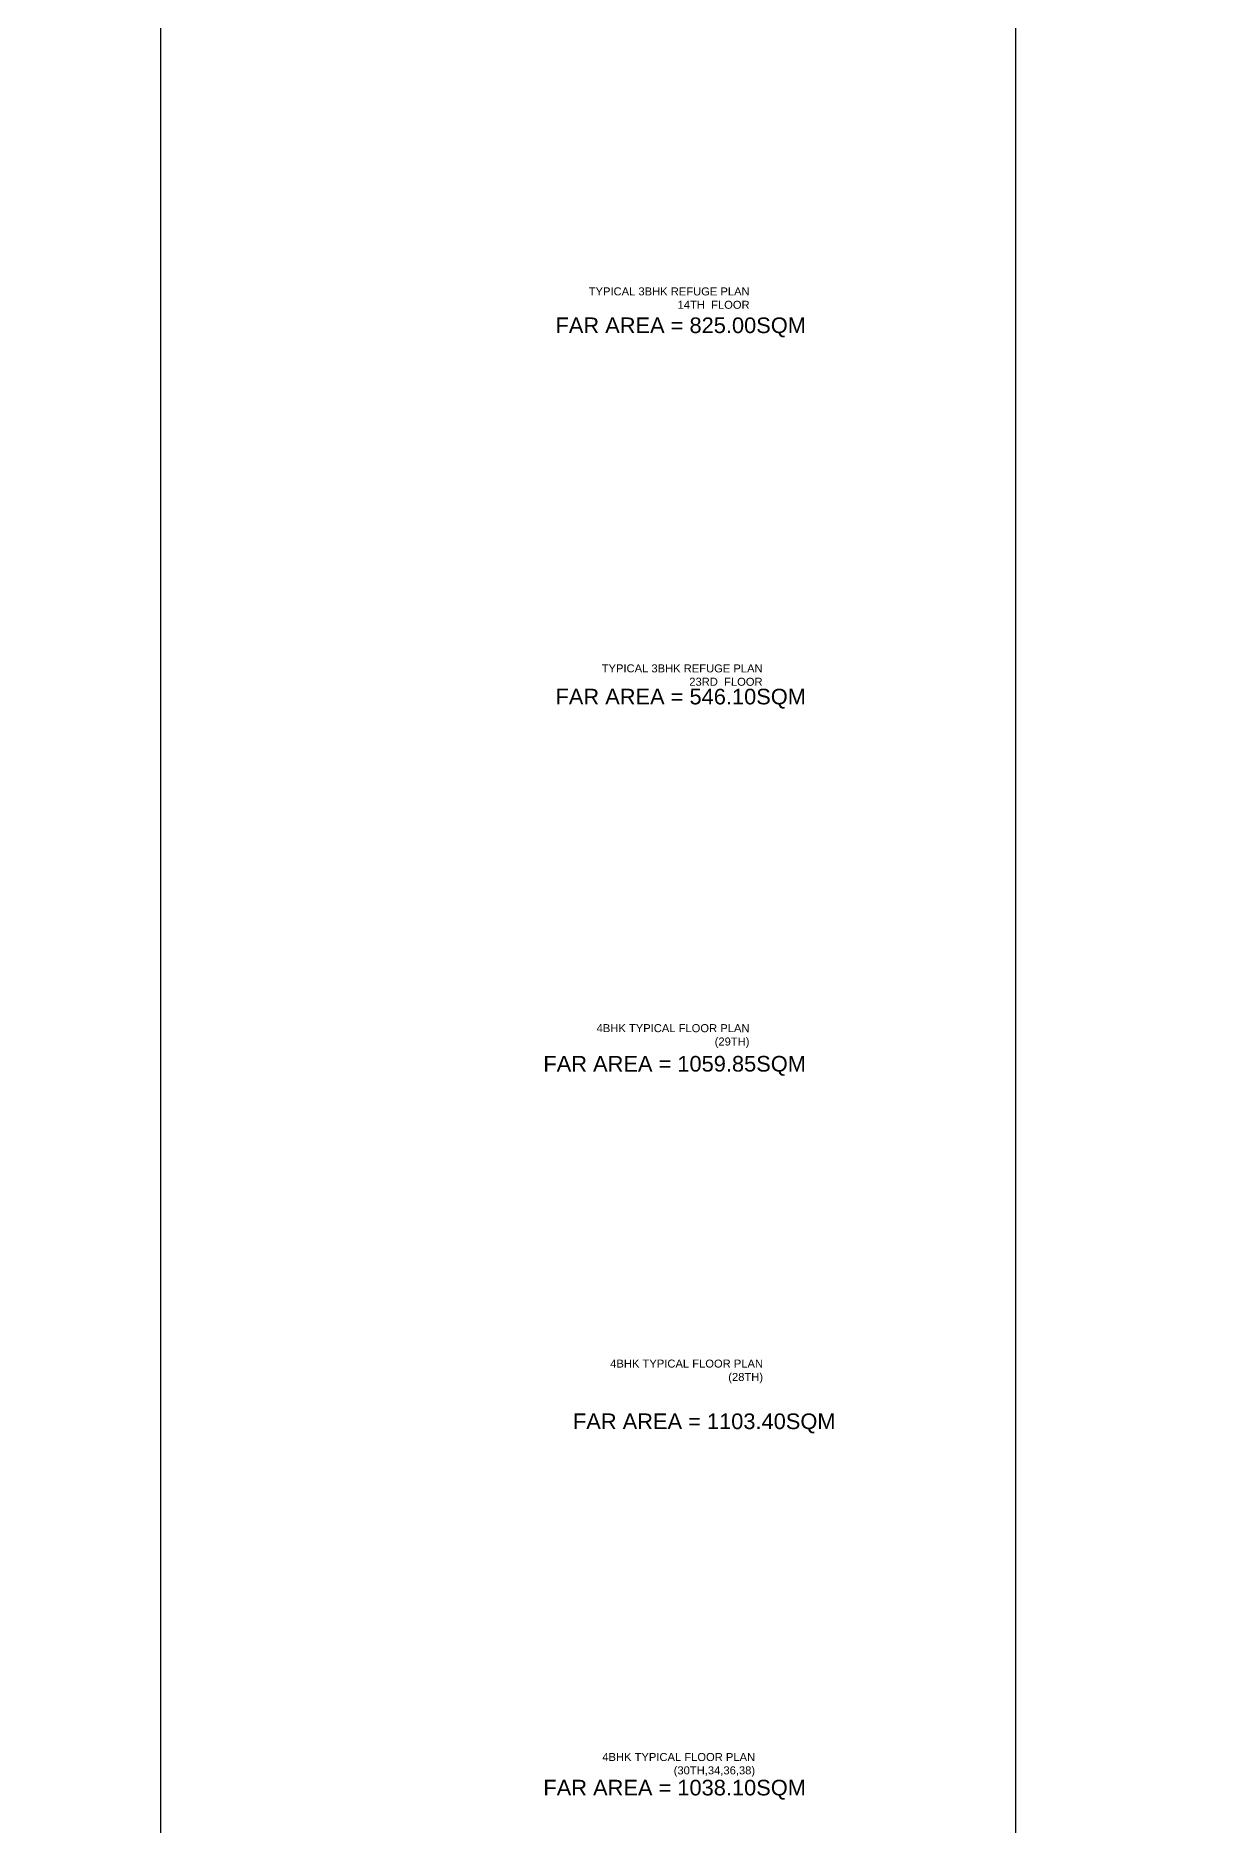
# Model space of a CAD drawing. Header units: metres. Extents: x 256329 to 886268, y -249371 to 355.
# Drawn here: x 282214.5 to 282433.5, y -614.9 to -279.6 of the extents above; entities that cross this region are included whole.
import ezdxf

# ---------------------------------------------------------------- set-up
doc = ezdxf.new("R2010")
doc.units = ezdxf.units.M
doc.header["$MEASUREMENT"] = 0
doc.layers.add('A_TEXT', color=4, linetype='Continuous', lineweight=0, transparency=0.3)
doc.layers.add('SPA COMMENT', color=7, linetype='Continuous', true_color=0xeb0505)
doc.styles.add('Arial', font='arial.ttf')

msp = doc.modelspace()

# ---------------------------------------------------------------- linework, layer by layer
at = {"layer": 'SPA COMMENT'}
msp.add_lwpolyline([(282398.184712, 21.339401), (282237.832581, 21.339401), (282237.832581, -791.781349), (282398.184712, -791.781349)], close=True, dxfattribs=at)

# ---------------------------------------------------------------- texts
at = {"layer": 'A_TEXT', "lineweight": 0, "char_height": 1.5, "attachment_point": 9, "style": 'Arial'}
for s, insert, width, rotation in [('TYPICAL 3BHK REFUGE PLAN \\P14TH  FLOOR', (282348.276272, -330.771907, 0.81762), 38.917378, 359.96769492), ('TYPICAL 3BHK REFUGE PLAN \\P23RD  FLOOR', (282350.707346, -401.417517), 38.917378, 359.96769492), ('4BHK TYPICAL FLOOR PLAN\\P(29TH)', (282348.243521, -469.263012), 49.030574, 359.98202823), ('4BHK TYPICAL FLOOR PLAN\\P(28TH)', (282350.79061, -532.125853), 49.030574, 359.98202823), ('4BHK TYPICAL FLOOR PLAN\\P(30TH,34,36,38)', (282349.304294, -605.853148, 0.939372), 49.030574, 359.98202823)]:
    msp.add_mtext(s, dxfattribs=dict(at, insert=insert, width=width, rotation=rotation))
at = {"layer": 'A_TEXT', "lineweight": 0, "char_height": 2.927656, "width": 187.570469, "attachment_point": 9, "style": 'Arial'}
for s, insert in [('\\pxt13;FAR AREA = 825.00SQM', (282358.828292, -336.107242, 3.731802)), ('\\pxt13;FAR AREA = 546.10SQM', (282358.828292, -405.688066, 3.731802)), ('\\pxt13;FAR AREA = 1059.85SQM', (282358.827919, -474.498931, 3.689161)), ('\\pxt13;FAR AREA = 1103.40SQM', (282364.376816, -541.498208, 3.774443)), ('\\pxt13;FAR AREA = 1038.10SQM', (282358.828292, -610.150624, 3.774443))]:
    msp.add_mtext(s, dxfattribs=dict(at, insert=insert))

doc.saveas('drawing.dxf')
